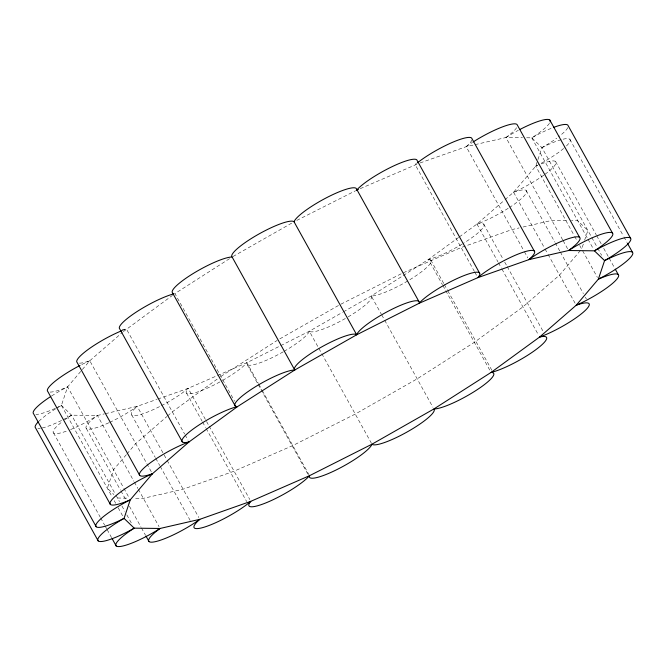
<?xml version="1.0" encoding="UTF-8"?>
<svg xmlns="http://www.w3.org/2000/svg" width="666" height="666" viewBox="0 0 666 666"><rect width="100%" height="100%" fill="white"/><g stroke="black" fill="none" stroke-linecap="round" stroke-linejoin="round"><path stroke-width="0.5" stroke-dasharray="3.33 2.5" d="M38.844 421.278A35.681 6.743 -29 0 1 61.414 405.394L67.632 386.846L89.785 360.772L122.494 332.342M505.011 199.683L513.578 192.241L535.739 166.167L541.949 147.611A35.681 6.743 -29 0 0 556.751 138.153M583.308 244.139L581.668 249.026L579.67 245.421M584.615 240.235L587.878 230.469L577.713 220.704L571.511 220.629M126.315 454.695L113.561 469.705L107.351 488.253L113.878 494.538M126.99 453.904L135.722 443.631L166.866 416.558M580.327 250.607L559.507 275.1L522.91 306.909L474.358 342.299L417.174 378.854L355.253 414.077L292.807 445.571L234.091 471.187L183.117 489.194L143.356 498.343L134.049 498.226M123.277 331.668L172.427 295.404M167.649 415.875L172.319 411.821L218.356 378.263M459.398 236.863L476.981 224.051L504.237 200.358M343.423 311.821L371.245 295.995L428.429 259.44L458.566 237.479M229.52 258.683L174.942 293.573L234.623 401.24M220.871 376.432L277.189 340.434M233.017 256.51L292.257 222.819M279.845 338.852L339.077 305.161M217.516 375.524L246.878 362.712L309.324 331.218L342.524 312.329M296.803 220.404L355.577 190.759M340.892 304.187L402.422 273.16L461.13 247.536L512.112 229.537L519.064 227.939M360.281 188.644L419.122 163.295M157.775 399.059L188.162 388.336L216.575 375.932M420.104 162.945L466.183 146.678L474.134 144.847M105.378 413.653L137.188 406.335L156.793 399.409M475.124 144.622L505.944 137.529L522.485 137.729M523.043 227.023L551.873 220.388L567.382 220.579M63.395 419.555A35.681 6.743 -29 0 0 71.578 415.168L97.427 415.484L104.387 413.886M526.623 137.779L531.784 137.845A35.681 6.743 -29 0 1 551.689 128.13M117.507 498.026L128.879 498.168M549.417 123.285A35.681 6.743 -29 0 1 531.784 137.845L541.949 147.611L591.316 236.68M56.036 407.992A35.681 6.743 -29 0 0 61.414 405.394L71.578 415.168L115.509 494.422M569.813 139.277L623.418 235.997M623.925 236.905L626.931 242.324M555.627 161.588L596.212 234.807M596.711 235.714L601.215 243.848M603.721 248.368L608.732 257.401M609.232 258.308L614.743 268.248M591.808 237.562L597.211 247.311M597.702 248.193L601.631 255.286M531.784 137.845L587.545 238.428M588.036 239.31L593.439 249.059M537.554 165.243A35.681 6.743 -29 0 1 535.739 166.167L574.184 235.514M574.683 236.413L577.181 240.917M582.65 250.799L597.385 277.381M516.616 127.697A35.681 6.743 -29 0 1 505.944 137.529L562.678 239.885M563.17 240.767L567.59 248.743M526.24 190.534L554.803 242.058M555.302 242.957L559.815 251.099M560.314 251.998L583.358 293.581M585.364 297.194L586.371 299.001M543.831 175.141A35.681 6.743 -29 0 1 513.578 192.241L544.53 248.077M545.029 248.976L547.527 253.48M548.026 254.379L575.224 303.455M471.919 139.935A35.681 6.743 -29 0 1 466.183 146.678L523.901 250.807M524.392 251.69L527.83 257.892M483.666 224.134L502.705 258.483M504.711 262.096L506.718 265.717M507.217 266.616L543.789 332.6M508.2 208.308A35.681 6.743 -29 0 1 476.981 224.051L497.943 261.88M498.443 262.779L501.44 268.182M501.939 269.081L538.628 335.264M474.4 271.462L415.201 164.677A35.681 6.743 -29 0 0 416.4 163.087M474.891 272.352L477.347 276.781M430.802 260.106L443.831 283.608M444.33 284.507L447.336 289.935M447.835 290.834L491.933 370.379M462.221 244.022A35.681 6.743 -29 0 1 428.429 259.44L442.407 284.657M442.907 285.556L490.567 371.545M428.429 259.44A35.681 6.743 -29 0 1 412.762 277.88A35.681 6.743 -29 0 1 371.245 295.995L381.235 314.002M381.726 314.91L384.224 319.405M384.723 320.313L432.892 407.209M284.074 351.34A35.681 6.743 -29 0 0 309.324 331.218L321.303 352.83M321.803 353.729L371.462 443.323M222.602 380.403A35.681 6.743 -29 0 0 246.878 362.712L258.358 383.425M258.858 384.324L261.855 389.735M262.354 390.634L309.016 474.816M247.136 364.577L257.659 383.558M258.158 384.465L308.266 474.85M161.38 405.686A35.681 6.743 -29 0 0 188.162 388.336L208.633 425.258M209.132 426.157L249.817 499.55M186.555 393.131L202.089 421.153M202.589 422.061L205.594 427.48M206.094 428.388L246.686 501.606M122.069 329.537A35.681 6.743 -29 0 0 126.39 328.962L184.599 433.974M185.09 434.856L188.037 440.176M109.707 422.369A35.681 6.743 -29 0 0 137.188 406.335L166.642 459.473M167.141 460.373L198.834 517.549M131.718 414.943L155.261 457.425M155.761 458.333L159.773 465.559M160.273 466.466L190.334 520.704M79.495 363.145A35.681 6.743 -29 0 0 89.785 360.772L151.44 471.986M70.604 429.553A35.681 6.743 -29 0 0 97.427 415.484L133.866 481.227M134.365 482.134L137.862 488.436M138.362 489.335L159.074 526.698M50.117 392.083A35.681 6.743 -29 0 0 67.632 386.846L123.385 487.429M123.876 488.311L129.279 498.06M86.347 428.521L120.413 489.985M120.921 490.892L125.924 499.933M129.437 506.26L140.959 527.047M141.458 527.947L145.471 535.181M116.009 495.321L119.472 501.565M121.928 506.002L124.875 511.313M126.84 514.86L131.26 522.835M61.414 405.394L112.263 497.119M114.227 500.666L115.701 503.321M118.157 507.75L123.068 516.616M53.538 432.933L100.141 516.999M100.641 517.907L104.645 525.133M105.145 526.04L106.652 528.754M107.151 529.653L111.663 537.787M505.944 137.529A35.681 6.743 -29 0 1 518.331 130.303M567.823 127.622A35.681 6.743 -29 0 1 558.508 136.846M466.183 146.678A35.681 6.743 -29 0 1 472.319 142.474M563.12 139.194A35.681 6.743 -29 0 1 564.335 147.894M563.636 148.485A35.681 6.743 -29 0 1 538.469 164.76M541.949 147.611A35.681 6.743 -29 0 1 561.296 139.66M541.267 163.911A35.681 6.743 -29 0 1 544.547 174.625M535.739 166.167A35.681 6.743 -29 0 1 537.628 165.359M513.578 192.241A35.681 6.743 -29 0 1 509.831 207.243M476.981 224.051A35.681 6.743 -29 0 1 463.095 243.498M371.245 295.995A35.681 6.743 -29 0 1 346.253 317.982M345.363 318.49A35.681 6.743 -29 0 1 309.324 331.218M283.183 351.848A35.681 6.743 -29 0 1 246.878 362.712M219.888 381.918A35.681 6.743 -29 0 1 188.162 388.336M159.574 406.61A35.681 6.743 -29 0 1 137.188 406.335M108.824 422.777A35.681 6.743 -29 0 1 86.597 428.713A35.681 6.743 -29 0 1 97.427 415.484M66.2 431.235A35.681 6.743 -29 0 1 62.03 421.853M64.619 419.905A35.681 6.743 -29 0 1 71.578 415.168M61.597 420.454A35.681 6.743 -29 0 1 42.224 427.98M40.285 428.355A35.681 6.743 -29 0 1 37.904 428.554M55.161 408.391A35.681 6.743 -29 0 1 35.931 414.394M51.598 395.962A35.681 6.743 -29 0 1 67.632 386.846M81.818 364.535A35.681 6.743 -29 0 1 89.785 360.772M121.986 330.644A35.681 6.743 -29 0 1 126.39 328.962"/><path stroke-width="1" d="M294.755 370.005L237.571 406.56L189.019 441.949L152.422 473.759A35.681 6.743 -29 0 0 111.988 499.608A35.681 6.743 -29 0 0 130.261 499.833L152.422 473.759A35.681 6.743 -29 0 1 145.23 466.858A35.681 6.743 -29 0 1 189.019 441.949A35.681 6.743 -29 0 1 193.415 428.829A35.681 6.743 -29 0 1 237.571 406.56A35.681 6.743 -29 0 1 253.238 388.12A35.681 6.743 -29 0 1 294.755 370.005L356.676 334.782L419.122 303.288L477.838 277.664L528.812 259.665L568.573 250.516A35.681 6.743 -29 0 1 610.089 232.401A35.681 6.743 -29 0 1 594.422 250.832L568.573 250.516A35.681 6.743 -29 0 0 572.968 237.396A35.681 6.743 -29 0 0 528.812 259.665A35.681 6.743 -29 0 0 521.62 252.764A35.681 6.743 -29 0 0 477.838 277.664A35.681 6.743 -29 0 0 459.565 277.439A35.681 6.743 -29 0 0 419.122 303.288A35.681 6.743 -29 0 0 391.009 309.757A35.681 6.743 -29 0 0 356.676 334.782A35.681 6.743 -29 0 0 320.637 347.51A35.681 6.743 -29 0 0 294.755 370.005L232.126 257.018A35.681 6.743 -29 0 1 258 234.524A35.681 6.743 -29 0 1 294.047 221.795A35.681 6.743 -29 0 1 324.275 198.909A35.681 6.743 -29 0 1 356.235 188.436L418.864 301.423M358.391 189.477L356.493 190.301A35.681 6.743 -29 0 1 388.952 168.215A35.681 6.743 -29 0 1 416.816 159.882L479.445 272.869M630.461 238.103A35.681 6.743 -29 0 0 594.422 250.832L604.586 260.606A35.681 6.743 -29 0 1 632.7 254.129A35.681 6.743 -29 0 1 598.368 279.154A35.681 6.743 -29 0 1 616.649 279.379A35.681 6.743 -29 0 1 576.215 305.228A35.681 6.743 -29 0 1 583.399 312.138A35.681 6.743 -29 0 1 539.61 337.038A35.681 6.743 -29 0 1 535.214 350.158A35.681 6.743 -29 0 1 491.058 372.427A35.681 6.743 -29 0 1 475.391 390.867A35.681 6.743 -29 0 1 433.874 408.982A35.681 6.743 -29 0 1 408 431.476A35.681 6.743 -29 0 1 371.953 444.205A35.681 6.743 -29 0 1 337.62 469.23A35.681 6.743 -29 0 1 309.507 475.699A35.681 6.743 -29 0 1 269.072 501.548A35.681 6.743 -29 0 1 250.799 501.323A35.681 6.743 -29 0 1 207.009 526.232A35.681 6.743 -29 0 1 199.817 519.322A35.681 6.743 -29 0 1 155.661 541.591A35.681 6.743 -29 0 1 160.056 528.471L134.216 528.155A35.681 6.743 -29 0 0 118.54 546.586A35.681 6.743 -29 0 0 160.056 528.471L199.817 519.322L250.799 501.323L309.507 475.699L371.953 444.205L433.874 408.982L491.058 372.427L539.61 337.038L576.215 305.228L598.368 279.154L604.586 260.606A35.681 6.743 -29 0 0 630.461 238.103L567.832 125.116A35.681 6.743 -29 0 0 553.471 127.439M627.43 243.232L632.442 252.264M549.833 120.071L612.462 233.067M615.251 269.156L618.256 274.575M579.653 237.479L517.024 124.492A35.681 6.743 -29 0 0 473.143 141.941M534.282 251.057L471.653 138.07A35.681 6.743 -29 0 0 449.55 143.64A35.681 6.743 -29 0 0 417.416 162.845M294.047 221.795L356.676 334.782M235.198 405.894L172.569 292.907A35.681 6.743 -29 0 1 194.447 272.752A35.681 6.743 -29 0 1 232.126 257.018M182.334 441.866L119.705 328.879A35.681 6.743 -29 0 1 137.129 311.505A35.681 6.743 -29 0 1 174.051 293.789M139.76 475.466L77.131 362.479A35.681 6.743 -29 0 1 89.419 348.568A35.681 6.743 -29 0 1 121.986 330.644M145.971 536.088L148.976 541.508M110.373 504.412L47.744 391.425A35.681 6.743 -29 0 1 80.003 365.459M112.163 538.694L116.167 545.929M96.187 526.723L33.558 413.736A35.681 6.743 -29 0 1 50.782 396.486M98.168 540.884A35.681 6.743 -29 0 1 124.051 518.389L130.261 499.833A35.681 6.743 -29 0 0 95.929 524.858A35.681 6.743 -29 0 0 124.051 518.389L134.216 528.155A35.681 6.743 -29 0 1 98.168 540.884L35.539 427.897A35.681 6.743 -29 0 1 38.22 421.911M520.163 129.337A35.681 6.743 -29 0 1 550.091 121.936"/></g></svg>
